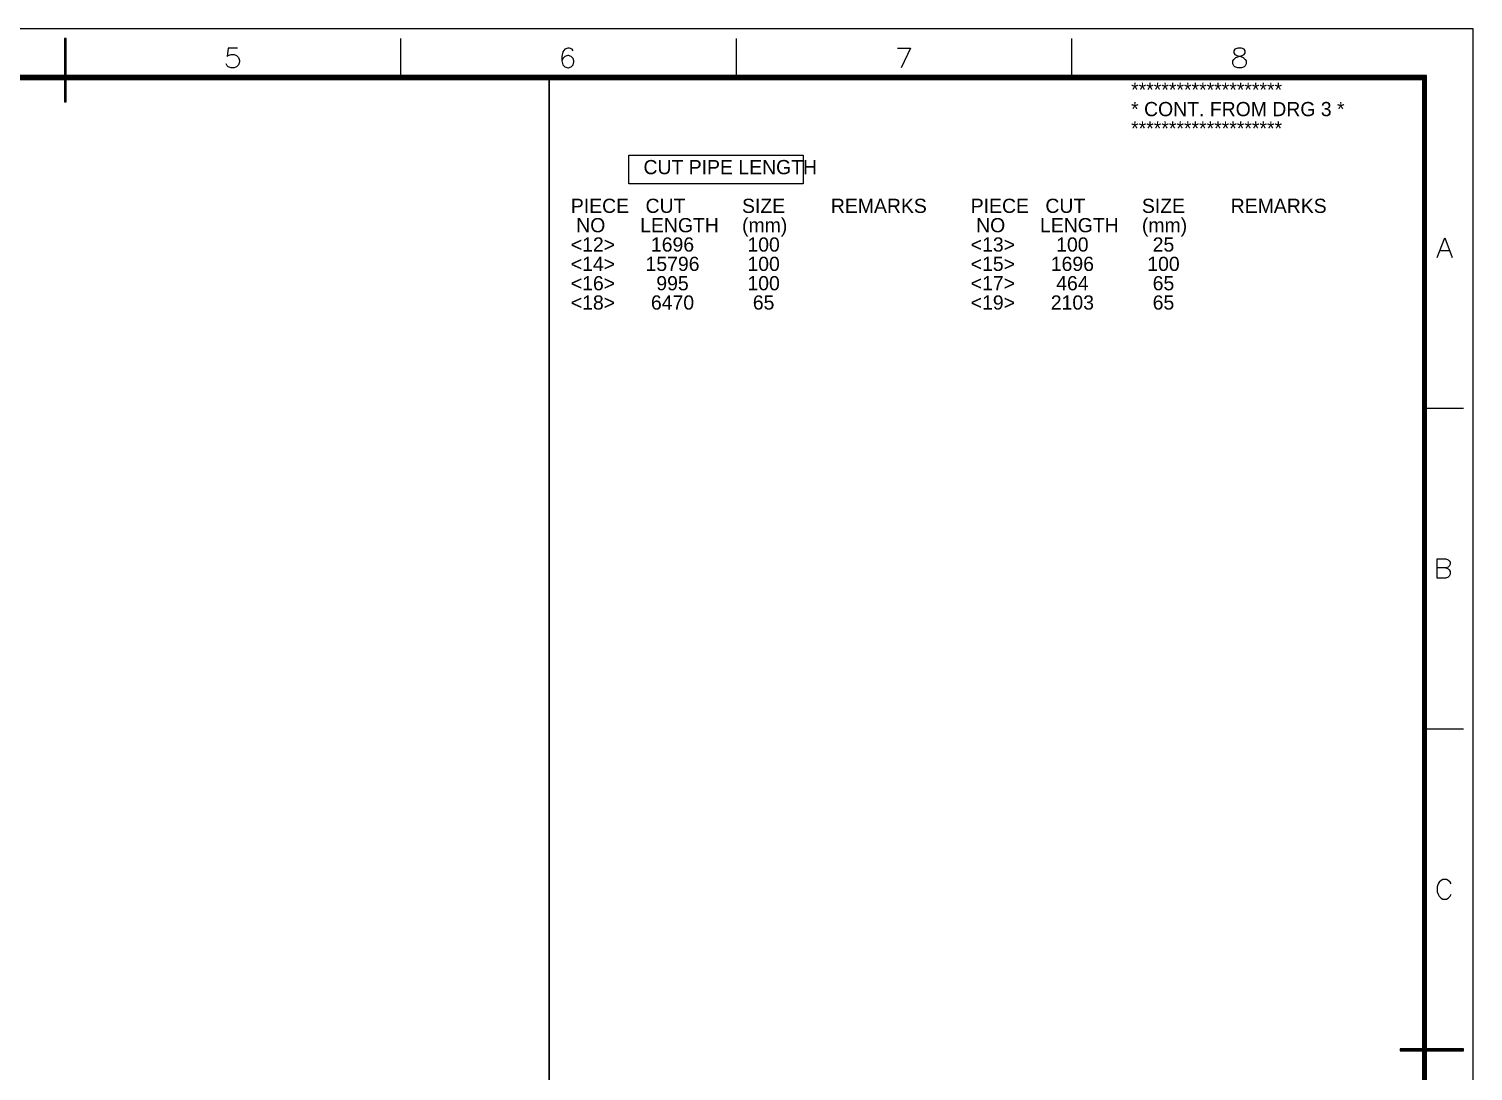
# Model space of a CAD drawing. Extents: x 0 to 594, y 0 to 420.
# Drawn here: x 297 to 594, y 205.6 to 420 of the extents above; entities that cross this region are included whole.
import ezdxf

# ---------------------------------------------------------------- set-up
doc = ezdxf.new("R2010")
doc.units = 0
doc.styles.add('HTX1', font='O8116901', dxfattribs={"width": 1.02})

msp = doc.modelspace()

# ---------------------------------------------------------------- linework, layer by layer
at = {"layer": 'GT_1', "flags": 128}
for points in [[(0, 0), (594, 0), (594, 420), (0, 420), (0, 0)], [(304.3, 405), (304.7, 405), (304.7, 418), (304.3, 418), (304.3, 405)], [(304.5, 405), (304.5, 418)], [(304.5, 410), (304.5, 418)], [(339.9, 416), (338, 416), (337.8, 414.3), (338, 414.5), (338.6, 414.7), (339.2, 414.7), (339.7, 414.5), (340.1, 414.1), (340.3, 413.5), (340.3, 413.2), (340.1, 412.6), (339.7, 412.2), (339.2, 412), (338.6, 412), (338, 412.2), (337.8, 412.4), (337.6, 412.8)], [(373.5, 410), (373.5, 418)], [(408.9, 415.5), (408.7, 415.8), (408.2, 416), (407.8, 416), (407.2, 415.8), (406.8, 415.3), (406.6, 414.3), (406.6, 413.4), (406.8, 412.6), (407.2, 412.2), (407.8, 412), (408, 412), (408.5, 412.2), (408.9, 412.6), (409.1, 413.2), (409.1, 413.4), (408.9, 413.9), (408.5, 414.3), (408, 414.5), (407.8, 414.5), (407.2, 414.3), (406.8, 413.9), (406.6, 413.4)], [(442.5, 410), (442.5, 418)], [(475.6, 416), (478.3, 416), (476.4, 412)], [(511.5, 410), (511.5, 418)], [(545.6, 416), (545, 415.8), (544.8, 415.5), (544.8, 415.1), (545, 414.7), (545.4, 414.5), (546.2, 414.3), (546.7, 414.1), (547.1, 413.7), (547.3, 413.4), (547.3, 412.8), (547.1, 412.4), (546.9, 412.2), (546.4, 412), (545.6, 412), (545, 412.2), (544.8, 412.4), (544.6, 412.8), (544.6, 413.4), (544.8, 413.7), (545.2, 414.1), (545.8, 414.3), (546.5, 414.5), (546.9, 414.7), (547.1, 415.1), (547.1, 415.5), (546.9, 415.8), (546.4, 416), (545.6, 416)], [(583.6, 409.6), (584.4, 410.4), (24.6, 410.4), (25.4, 409.6), (583.6, 409.6)], [(584.2, 410.2), (24.8, 410.2), (25, 410), (584, 410), (583.8, 409.8), (25.2, 409.8)], [(25, 10), (584, 10), (584, 85), (404, 85), (404, 410), (25, 410), (25, 10)], [(584, 85), (584, 410), (404, 410), (404, 85), (584, 85)], [(583.6, 10.4), (584.4, 9.6), (584.4, 410.4), (583.6, 409.6), (583.6, 10.4)], [(584.2, 9.8), (584.2, 410.2), (584, 410), (584, 10), (583.8, 10.2), (583.8, 409.8)], [(420.38, 394.03), (456.23, 394.03), (456.23, 388.12), (420.38, 388.12), (420.38, 394.03)], [(586.6, 373), (588.2, 377), (589.7, 373)], [(587.2, 374.4), (589.1, 374.4)], [(584, 342), (592, 342)], [(586.6, 307), (586.6, 311), (588.4, 311), (588.9, 310.8), (589.1, 310.6), (589.3, 310.3), (589.3, 309.9), (589.1, 309.5), (588.9, 309.3), (588.4, 309.1), (586.6, 309.1)], [(588.4, 309.1), (588.9, 308.9), (589.1, 308.7), (589.3, 308.4), (589.3, 307.8), (589.1, 307.4), (588.9, 307.2), (588.4, 307), (586.6, 307)], [(584, 276), (592, 276)], [(589.5, 244.1), (589.3, 244.5), (588.9, 244.8), (588.5, 245), (587.8, 245), (587.4, 244.8), (587, 244.5), (586.8, 244.1), (586.6, 243.5), (586.6, 242.5), (586.8, 242), (587, 241.6), (587.4, 241.2), (587.8, 241), (588.5, 241), (588.9, 241.2), (589.3, 241.6), (589.5, 242)], [(579, 210.2), (579, 209.8), (592, 209.8), (592, 210.2), (579, 210.2)], [(579, 210), (592, 210)], [(584, 210), (592, 210)]]:
    msp.add_lwpolyline(points, dxfattribs=at)

# ---------------------------------------------------------------- texts
at = {"layer": 'GT_1', "style": 'HTX1', "width": 1.02}
for s, p in [('********************', (523.67, 406.02)), ('* CONT. FROM DRG 3 *', (523.67, 402.04)), ('********************', (523.67, 398.06)), ('CUT PIPE LENGTH', (423.39, 390.1)), (' PIECE', (407.34, 382.14)), ('    CUT', (419.38, 382.14)), ('  SIZE', (441.44, 382.14)), ('    REMARKS', (457.49, 382.14)), (' PIECE', (489.58, 382.14)), ('    CUT', (501.61, 382.14)), ('  SIZE', (523.67, 382.14)), ('    REMARKS', (539.72, 382.14)), ('  NO', (407.34, 378.16)), ('   LENGTH', (419.38, 378.16)), ('  (mm)', (441.44, 378.16)), ('  NO', (489.58, 378.16)), ('   LENGTH', (501.61, 378.16)), ('  (mm)', (523.67, 378.16)), (' <12>', (407.34, 374.18)), ('     1696', (419.38, 374.18)), ('   100', (441.44, 374.18)), (' <13>', (489.58, 374.18)), ('      100', (501.61, 374.18)), ('    25', (523.67, 374.18)), (' <14>', (407.34, 370.2)), ('    15796', (419.38, 370.2)), ('   100', (441.44, 370.2)), (' <15>', (489.58, 370.2)), ('     1696', (501.61, 370.2)), ('   100', (523.67, 370.2)), (' <16>', (407.34, 366.22)), ('      995', (419.38, 366.22)), ('   100', (441.44, 366.22)), (' <17>', (489.58, 366.22)), ('      464', (501.61, 366.22)), ('    65', (523.67, 366.22)), (' <18>', (407.34, 362.25)), ('     6470', (419.38, 362.25)), ('    65', (441.44, 362.25)), (' <19>', (489.58, 362.25)), ('     2103', (501.61, 362.25)), ('    65', (523.67, 362.25))]:
    msp.add_text(s, height=2.925, dxfattribs=at).set_placement(p)

doc.saveas('drawing.dxf')
